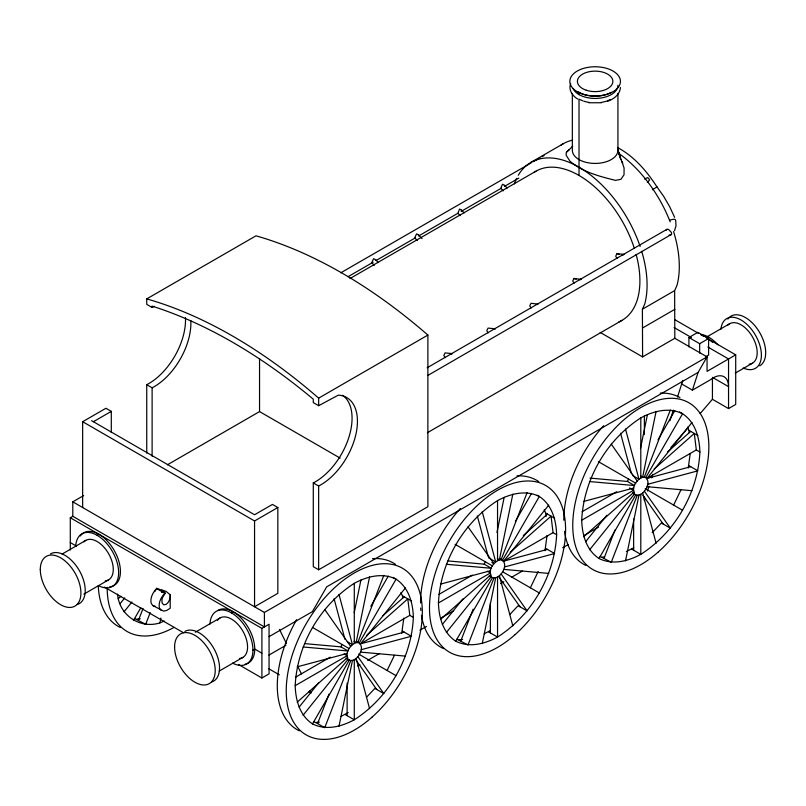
<?xml version="1.0" encoding="UTF-8"?>
<svg xmlns="http://www.w3.org/2000/svg" width="806" height="806" viewBox="0 0 806 806"><rect width="100%" height="100%" fill="white"/><g stroke="black" fill="none" stroke-linecap="round" stroke-linejoin="round"><path stroke-width="1.21" d="M161.875 592.4L161.976 590.073L166.096 591.392L170.217 594.828L170.217 608.238L166.802 610.404L163.578 611.119L152.747 605.518L151.165 603.251C149.936 597.659 153.059 592.229 156.817 588.32C172.837 594.274 159.779 593.055 162.248 603.261L163.88 604.853L166.258 604.339L168.575 601.891L170.056 598.314L170.217 594.828M295.187 685.664C297.152 644.85 319.911 605.417 354.287 583.312C367.032 576.451 382.427 572.331 396.068 579.171C408.813 587.574 412.944 602.969 413.377 617.426C411.413 658.25 388.653 697.674 354.287 719.788C341.543 726.639 326.138 730.76 312.496 723.919C299.761 715.527 295.621 700.132 295.187 685.664L347.124 655.681C345.542 648.306 359.526 635.622 361.451 647.409C361.662 654.724 352.837 665.353 346.036 658.079M401.72 633.425L403.796 618.142M438.444 602.959C440.408 562.135 463.168 522.711 497.544 500.607C510.289 493.746 525.683 489.625 539.325 496.466C552.07 504.858 556.2 520.253 556.634 534.721C554.679 575.544 531.91 614.968 497.544 637.072C484.799 643.934 469.394 648.054 455.753 641.213C443.018 632.821 438.877 617.416 438.444 602.959L490.38 572.975C488.799 565.6 502.783 552.906 504.707 564.704C504.919 572.018 496.093 582.647 489.292 575.373M544.977 550.71L547.052 535.436M581.71 520.243C583.665 479.429 606.434 440.005 640.8 417.891C653.545 411.04 668.94 406.919 682.581 413.75C695.326 422.153 699.457 437.547 699.89 452.015C697.936 492.829 675.166 532.262 640.8 554.367C628.055 561.218 612.661 565.338 599.009 558.508C586.274 550.105 582.144 534.71 581.71 520.243L633.637 490.27C632.055 482.885 646.039 470.2 647.964 481.998C648.175 489.302 639.349 499.932 632.549 492.668M688.233 468.004L690.188 453.899M117.555 594.062C119.127 614.978 139.74 629.254 159.92 622.907L160.918 618.041M354.207 612.812L360.927 579.967M338.994 726.287L352.434 660.608M369.581 576.804L356.141 642.493L354.096 641.304M496.959 532.534L504.183 497.262M482.25 643.581L495.69 577.902M512.838 494.098L499.398 559.777L497.352 558.598M640.468 448.61L647.44 414.556M625.506 560.875L638.946 495.186M656.094 411.392L642.654 477.071L640.609 475.893M570.678 83.723C568.149 89.798 572.592 96.105 577.751 99.067M620.459 87.511C619.895 94.514 613.688 99.299 607.432 101.324M375.465 260.479L375.646 259.784L373.591 258.666L372.241 261.557L371.949 262.877L374.266 265.325M418.445 235.674L418.616 234.979L416.571 233.861L415.221 236.742L414.929 238.062L417.246 240.51M461.415 210.86L461.596 210.165L459.551 209.046L457.909 213.258L418.798 235.866M504.395 186.045L504.576 185.35L502.531 184.231L501.171 187.123L500.889 188.443L503.196 190.881M674.541 230.697L676.012 225.791L675.69 220.391L675.297 219.544L673.725 219.172L669.665 220.159M645.143 498.209L644.377 500.607L644.377 496.869M647.45 491.025L648.981 486.23M651.651 477.867L652.789 474.301M669.897 420.803L673.322 410.103M677.503 397.026L682.813 380.402M681.685 383.948L692.425 390.154L698.107 372.402L707.053 356.897L674.823 338.288L642.594 356.897L600.208 332.425M138.501 620.177L143.055 608.439M150.218 612.57L145.664 624.318L134.491 618.454M317.574 723.566L328.959 694.218M357.864 642.322L383.827 575.393M460.831 640.861L473.132 609.155M493.957 578.073L467.994 644.991L456.821 639.138M501.12 559.606L527.094 492.688M604.087 558.145L615.018 529.965M637.214 495.358L611.25 562.286L600.077 556.422M644.377 476.9L670.35 409.972M642.594 356.897L642.402 309.232L644.75 304.043A96.236 55.564 60 0 0 641.707 251.371M674.823 338.288L674.632 290.613L676.98 285.425A96.236 55.564 60 0 0 673.564 231.554M304.688 643.621L340.918 646.855L342.056 644.488M387.112 670.501L394.416 655.298M447.945 560.916L484.174 564.15L485.313 561.782M530.378 587.796L538.196 571.504M589.952 478.089L627.431 481.444L628.569 479.066M673.635 505.09L680.939 489.877M581.035 279.309L574.043 278.473L572.723 280.972L574.063 283.269M623.018 255.069L623.965 254.343L617.013 253.658L615.703 256.167L617.033 258.454M133.423 620.539L140.899 607.603M370.861 606.303L388.28 576.119M312.496 723.919L349.22 660.316M515.356 521.432L531.547 493.403M455.753 641.213L492.476 577.61M657.998 439.804L674.803 410.697M599.009 558.508L635.733 494.904M645.868 477.354L682.581 413.75L679.518 411.987M572.723 146.218L566.245 152.495L566.185 155.346L569.953 161.16C582.849 172.242 599.523 176.312 615.452 180.383L620.902 179.325L624.025 174.821L624.086 167.991L617.93 150.269L617.93 93.446M154.712 591.644L156.817 588.32M647.329 182.428L649.676 179.919L647.812 177.602L644.387 179.043M120.034 603.765L124.759 597.871M124.033 611.825L131.922 602.011M299.097 707.154L318.823 682.611M303.106 715.214L348.081 659.268L347.124 655.681L344.051 653.908M360.484 643.833L405.458 587.886M442.363 624.438L462.876 598.918M446.363 632.498L491.338 576.552L490.38 572.975L487.308 571.202M503.75 561.117L548.715 505.171M585.619 541.733L606.918 515.236M589.619 549.793L634.594 493.846L633.637 490.27L629.546 487.902M647.006 478.411L691.981 422.465M165.059 593.075C161.301 596.984 158.178 602.414 159.407 608.006L160.978 610.273M670.814 447.703L687.951 427.764M700.192 413.528L712.433 399.282L712.433 378.558M366.498 697.261L374.881 688.415L383.827 693.583L357.864 656.638M509.755 614.555L518.137 605.709L527.094 610.877L501.12 573.932M652.175 532.726L661.394 522.993L670.35 528.162L644.377 491.227M666.129 230.184L667.046 229.257L668.658 229.468L671.489 232.591L671.62 234.304L427.885 375.415M566.487 152.112L569.379 149.573M118.129 598.777L120.92 596.309M382.84 615.744L404.199 596.793M366.911 635.108L407.786 598.868L409.801 615.361L413.377 617.426M297.202 702.167L347.366 657.686M523.306 535.506L547.455 514.087M510.168 552.402L551.042 516.152L553.057 532.655L556.634 534.721M440.459 619.451L490.622 574.97M667.499 451.975L690.722 431.381M654.351 468.87L694.298 433.447L696.313 449.939L699.89 452.015M583.715 536.746L633.879 492.265M652.386 189.783L656.971 186.921L663.681 196.362L669.524 206.386L674.632 217.378M451.118 354.318L452.106 353.743M494.088 329.503L495.075 328.929M580.048 279.873L580.985 279.158M340.958 716.474L348.202 712.524M484.215 633.768L490.501 630.514M626.383 551.516L633.758 547.798M154.299 306.31L152.112 307.479L146.742 304.386L146.742 298.895L255.976 235.826A493.826 285.112 60 0 1 427.885 335.074L427.885 506.702L318.652 569.771L313.282 566.668L313.282 482.925A51.916 29.973 -60 0 0 348.464 438.595A51.916 29.973 -60 0 0 342.61 395.272M530.902 162.409L563.132 143.8M82.645 507.518L82.645 421.709L105.929 408.269L111.299 411.372L111.299 432.51M340.827 272.791L531.134 162.913M533.31 161.663L539.829 157.895M93.395 421.709L111.299 411.372M348.111 276.67L373.128 262.232M376.382 260.348L415.533 237.75M461.203 211.384L501.433 188.151M504.697 186.267L518.832 178.106M349.995 278.554L535.97 171.184M712.433 399.282L728.543 408.592L735.707 404.451L735.707 354.831L707.053 371.375L707.053 356.897L264.408 612.459L264.408 626.927L72.802 516.303L72.802 501.836L83.703 495.539M70.293 550.014L70.293 517.754L72.802 516.303M167.376 464.81L259.552 411.584L340.142 458.11M146.742 298.895A493.826 285.112 60 0 1 318.652 398.144L427.885 335.074M62.122 554.054L85.758 540.403M97.153 535.335L98.947 534.297M427.15 367.758L667.046 229.257M83.834 594.153L108.548 579.887M254.555 520.958L277.838 507.518L277.838 593.327L254.555 606.767L254.555 520.958L82.645 421.709M427.392 432.721L622.071 320.325M642.402 309.232L674.632 290.613M642.594 327.951L674.823 309.333M688.918 346.943L688.918 337.492L697.875 332.324L708.615 338.52L708.615 355.063L705.633 356.786M195.344 632.216L220.058 617.95M706.046 337.361L729.682 323.72M231.453 612.872L233.246 611.835M712.615 342.338A30.386 17.541 60 0 0 707.053 338.288L708.847 337.251M688.918 337.492L699.668 343.699L708.615 338.52M698.107 372.402L326.722 586.818L312.396 611.633L269.063 636.649M70.293 517.754L261.9 628.378L269.063 624.247L269.063 673.866L261.9 678.007L238.556 664.527M692.425 390.154L710.489 379.727A21.601 12.473 -60 0 1 728.543 386.638L712.433 377.339M252.943 650.089L254.736 649.052L261.9 653.192M219.212 671.066L242.858 657.424M735.284 373.118L752.472 363.194M268.942 655.087L285.929 645.274M295.601 677.161L330.218 657.172M438.857 594.445L472.397 575.081M582.113 511.739L616.741 491.751M360.03 644.095L409.801 615.361M503.287 561.389L553.057 532.655M646.543 478.673L696.313 449.939M357.814 666.048L360 664.789M367.627 660.386L379.606 653.465M419.926 630.191L426.465 626.423M441.718 617.608L453.697 610.696M500.556 583.645L503.821 581.751M511.447 577.348L522.348 571.061M562.659 547.788L568.109 544.634M584.451 535.204L598.616 527.023M152.112 307.479L152.112 306.129A519.155 299.731 60 0 1 313.282 399.182L313.282 402.597L318.652 405.7L338.298 395.142A51.916 29.973 -60 0 1 356.03 433.749A51.916 29.973 -60 0 1 318.652 486.028L318.652 569.771M542.005 156.636L544.04 155.629M159.92 622.907L164.293 621.043M646.523 478.542L690.722 466.704M583.715 501.423L633.879 487.983M647.722 484.275L697.875 470.835L688.928 465.667M503.266 561.248L547.455 549.41M440.459 584.128L490.622 570.688M504.465 566.981L554.619 553.541L545.672 548.372M361.209 643.641L404.199 632.116M297.202 666.844L347.366 653.404M361.199 649.696L411.362 636.256L402.416 631.088M602.304 557.117L604.671 556.875M136.708 619.149L140.274 618.796M459.037 639.823L462.604 639.47M313.554 721.844L315.781 722.529L319.347 722.176M601.498 102.745L588.773 102.745M589.619 481.555L634.594 485.575L627.431 481.444M647.006 486.683L691.981 490.703M446.363 564.271L491.338 568.28L484.174 564.15M503.75 569.389L548.715 573.409M303.106 646.976L348.081 650.996L340.918 646.855M360.484 652.104L405.458 656.114M495.035 328.788L488.083 328.092L486.774 330.601L488.104 332.888M452.055 353.592L445.103 352.907L443.794 355.416L445.124 357.703M669.081 235.02L670.693 235.231M152.747 605.518L155.336 606.354M617.013 253.658L619.159 254.394M574.043 278.473L576.189 279.208M577.247 91.693L579.02 92.337A22.79 13.158 0 0 0 611.25 92.337M617.708 147.629C634.272 156.515 646.916 171.285 656.971 186.921L657.092 187.214M674.562 319.529L698.389 333.281M700.555 334.53L703.809 336.414M707.053 338.288L735.707 354.831M674.108 327.538L691.528 337.593M707.859 347.023L728.543 358.962L728.543 408.592M687.447 427.079L688.928 430.344L697.875 435.512M632.811 475.671L638.946 479.207L625.506 429.054M598.334 461.606L635.733 483.207M645.183 488.658L682.581 510.258M631.844 549.198L640.8 554.367L640.8 494.4M537.28 495.287L539.325 496.466L502.612 560.069L500.556 558.88M544.191 509.795L545.672 513.049L554.619 518.228M488.527 557.782L495.69 561.923L482.25 511.76M491.912 562.558L493.957 563.747L467.994 526.802M455.078 544.322L492.476 565.913M502.612 571.766L539.325 592.964M185.461 317.514A51.916 29.973 -60 0 1 146.742 384.704L152.112 387.807L152.112 456.206M313.282 482.925L318.652 486.028M277.838 507.518L272.468 504.415L254.555 514.752L91.602 420.672M488.587 631.904L497.544 637.072L497.544 577.106M392.996 577.398L396.068 579.171L359.345 642.775L357.3 641.596M400.935 592.501L402.416 595.765L411.362 600.933M347.315 641.677L352.434 644.629L338.994 594.465M312.496 627.421L349.22 648.618M358.67 654.079L396.068 675.67M348.655 659.6L350.701 660.779L324.737 727.697L315.781 722.529M72.802 501.836L264.408 612.459M156.817 588.682L165.059 593.438M70.293 542.569L76.429 546.115M268.438 668.547L279.339 674.844M308.789 691.84L310.965 693.1L309.847 690.843M345.331 714.61L354.287 719.788L354.287 659.822M104.357 587.05L183.425 632.7M504.576 185.35L507.165 188.08M461.596 210.165L464.185 212.895M457.909 213.258L460.226 215.696M418.616 234.979L422.072 238.616M375.646 259.784L378.236 262.524M611.25 444.096L637.214 481.031M642.987 495.297L663.187 524.031M499.005 576.985L519.93 606.737M324.737 609.507L350.701 646.452M355.748 659.691L376.664 689.442M621.738 161.381L622.776 163.144M531.083 308.083L529.744 305.786L531.063 303.278L538.055 304.114M279.46 629.436L286.452 643.581M297.585 666.068L301.484 673.947M620.701 159.618L617.93 150.269A22.79 13.158 0 0 1 595.14 163.427A22.79 13.158 0 0 1 572.341 150.269L572.341 93.446M617.789 149.09L620.005 156.888M642.654 493.05L656.094 543.214M620.58 433.275L631.461 473.878M499.398 575.756L512.838 625.919M477.323 515.981L488.204 556.593M356.141 658.462L369.581 708.625M334.067 598.687L344.948 639.299M688.928 430.344L689.211 432.701M545.672 513.049L546.095 516.586M402.416 595.765L402.698 598.123M699.668 343.699L699.668 353.149M644.377 415.916L644.377 434.605M640.8 417.891L640.8 477.857M633.637 518.993L633.637 550.226M579.02 92.337L579.02 94.584M579.02 99.037L579.02 175.446M497.544 500.607L497.544 560.563M490.38 602.959L490.38 632.942M354.287 583.312L354.287 643.279M347.124 683.166L347.124 715.647M318.652 398.144L318.652 405.7M261.9 628.378L261.9 678.007M259.552 358.741L259.552 411.584M161.976 590.073L161.976 592.541M146.742 384.704L146.742 453.103M617.93 85.285A22.79 13.158 0 0 1 598.112 98.332A22.79 13.158 0 0 1 573.116 88.69M533.975 172.444A86.101 49.71 60 0 1 634.322 248.288M636.125 254.353A86.101 49.71 60 0 1 618.907 321.896M514.379 183.889A96.236 55.564 60 0 1 516.656 178.317M518.278 175.255A96.236 55.564 60 0 1 579.454 167.436A96.236 55.564 60 0 1 640.145 246.515M209.993 624.005A30.386 17.541 60 0 1 231.826 613.094A30.386 17.541 60 0 1 252.943 649.656A30.386 17.541 60 0 1 232.571 663.106M218.053 610.333A30.386 17.541 60 0 1 249.86 630.504A30.386 17.541 60 0 1 245.185 664.174M217.499 620.318A22.79 13.158 60 0 1 242.858 631.108A22.79 13.158 60 0 1 239.513 658.452M80.338 535.96A30.386 17.541 60 0 1 114.14 550.337A30.386 17.541 60 0 1 109.687 586.798M75.693 546.468A30.386 17.541 60 0 1 97.526 535.547A30.386 17.541 60 0 1 118.643 572.119A30.386 17.541 60 0 1 98.272 585.569M50.556 553.883A28.714 16.583 60 0 1 80.187 572.109A28.714 16.583 60 0 1 77.285 604.49M83.945 541.854A22.79 13.158 60 0 1 109.032 554.427A22.79 13.158 60 0 1 105.213 580.914M184.866 631.42A28.714 16.583 60 0 1 214.487 649.646A28.714 16.583 60 0 1 211.585 682.037M561.097 145.09A96.236 55.564 60 0 1 572.24 140.244M619.149 153.654A96.236 55.564 60 0 1 670.179 221.882M720.886 329.352A28.714 16.583 60 0 1 741.792 320.425A28.714 16.583 60 0 1 761.378 354.358A28.714 16.583 60 0 1 743.203 367.999M727.878 325.161A22.79 13.158 60 0 1 752.965 337.744A22.79 13.158 60 0 1 749.137 364.221M610.394 99.511A22.79 13.158 0 0 1 607.543 100.77M606.535 101.133A22.79 13.158 0 0 1 601.034 102.443M589.236 102.443A22.79 13.158 0 0 1 583.735 101.133M582.728 100.77A22.79 13.158 0 0 1 579.877 99.511M727.808 319.085A28.714 16.583 60 0 1 757.751 329.503A28.714 16.583 60 0 1 759.756 365.833M701.149 334.45A30.386 17.541 60 0 1 717.934 344.827M190.831 320.607A51.916 29.973 -60 0 1 152.112 387.807M585.861 565.429A96.236 55.564 -60 0 1 564.532 531.356M563.797 520.243A96.236 55.564 -60 0 1 603.644 425.729M660.235 393.157A96.236 55.564 -60 0 1 679.962 397.62M516.978 475.872A96.236 55.564 -60 0 1 538.751 481.615M443.703 648.639A96.236 55.564 -60 0 1 421.447 615.24M420.863 610.454A96.236 55.564 -60 0 1 420.682 607.986M420.541 602.959A96.236 55.564 -60 0 1 460.387 508.445M372.553 558.649A96.236 55.564 -60 0 1 395.484 564.321M299.348 730.841A96.236 55.564 -60 0 1 296.598 619.683M120.275 627.461A96.236 55.564 -60 0 1 98.292 586.063M174.106 627.36A96.236 55.564 -60 0 1 107.168 587.443M582.486 94.02A25.298 14.609 0 0 0 620.439 81.366A25.298 14.609 0 0 0 582.486 68.722A25.298 14.609 0 0 0 582.486 94.02M586.274 90.232A17.732 10.236 0 0 0 612.862 81.366A17.732 10.236 0 0 0 586.274 72.5A17.732 10.236 0 0 0 586.274 90.232M40.3 569.52A28.714 16.583 60 0 0 70.757 607.412A28.714 16.583 60 0 0 70.757 566.799A28.714 16.583 60 0 0 40.3 569.52M174.6 647.057A28.714 16.583 60 0 0 205.067 684.949A28.714 16.583 60 0 0 205.067 644.337A28.714 16.583 60 0 0 174.6 647.057M658.411 551.858A96.236 55.564 -60 0 0 688.918 402.788A96.236 55.564 -60 0 0 575.071 503.74A96.236 55.564 -60 0 0 658.411 551.858M515.155 634.564A96.236 55.564 -60 0 0 545.662 485.494A96.236 55.564 -60 0 0 431.815 586.446A96.236 55.564 -60 0 0 515.155 634.564M371.898 717.28A96.236 55.564 -60 0 0 402.406 568.21A96.236 55.564 -60 0 0 288.558 669.161A96.236 55.564 -60 0 0 371.898 717.28"/></g></svg>
